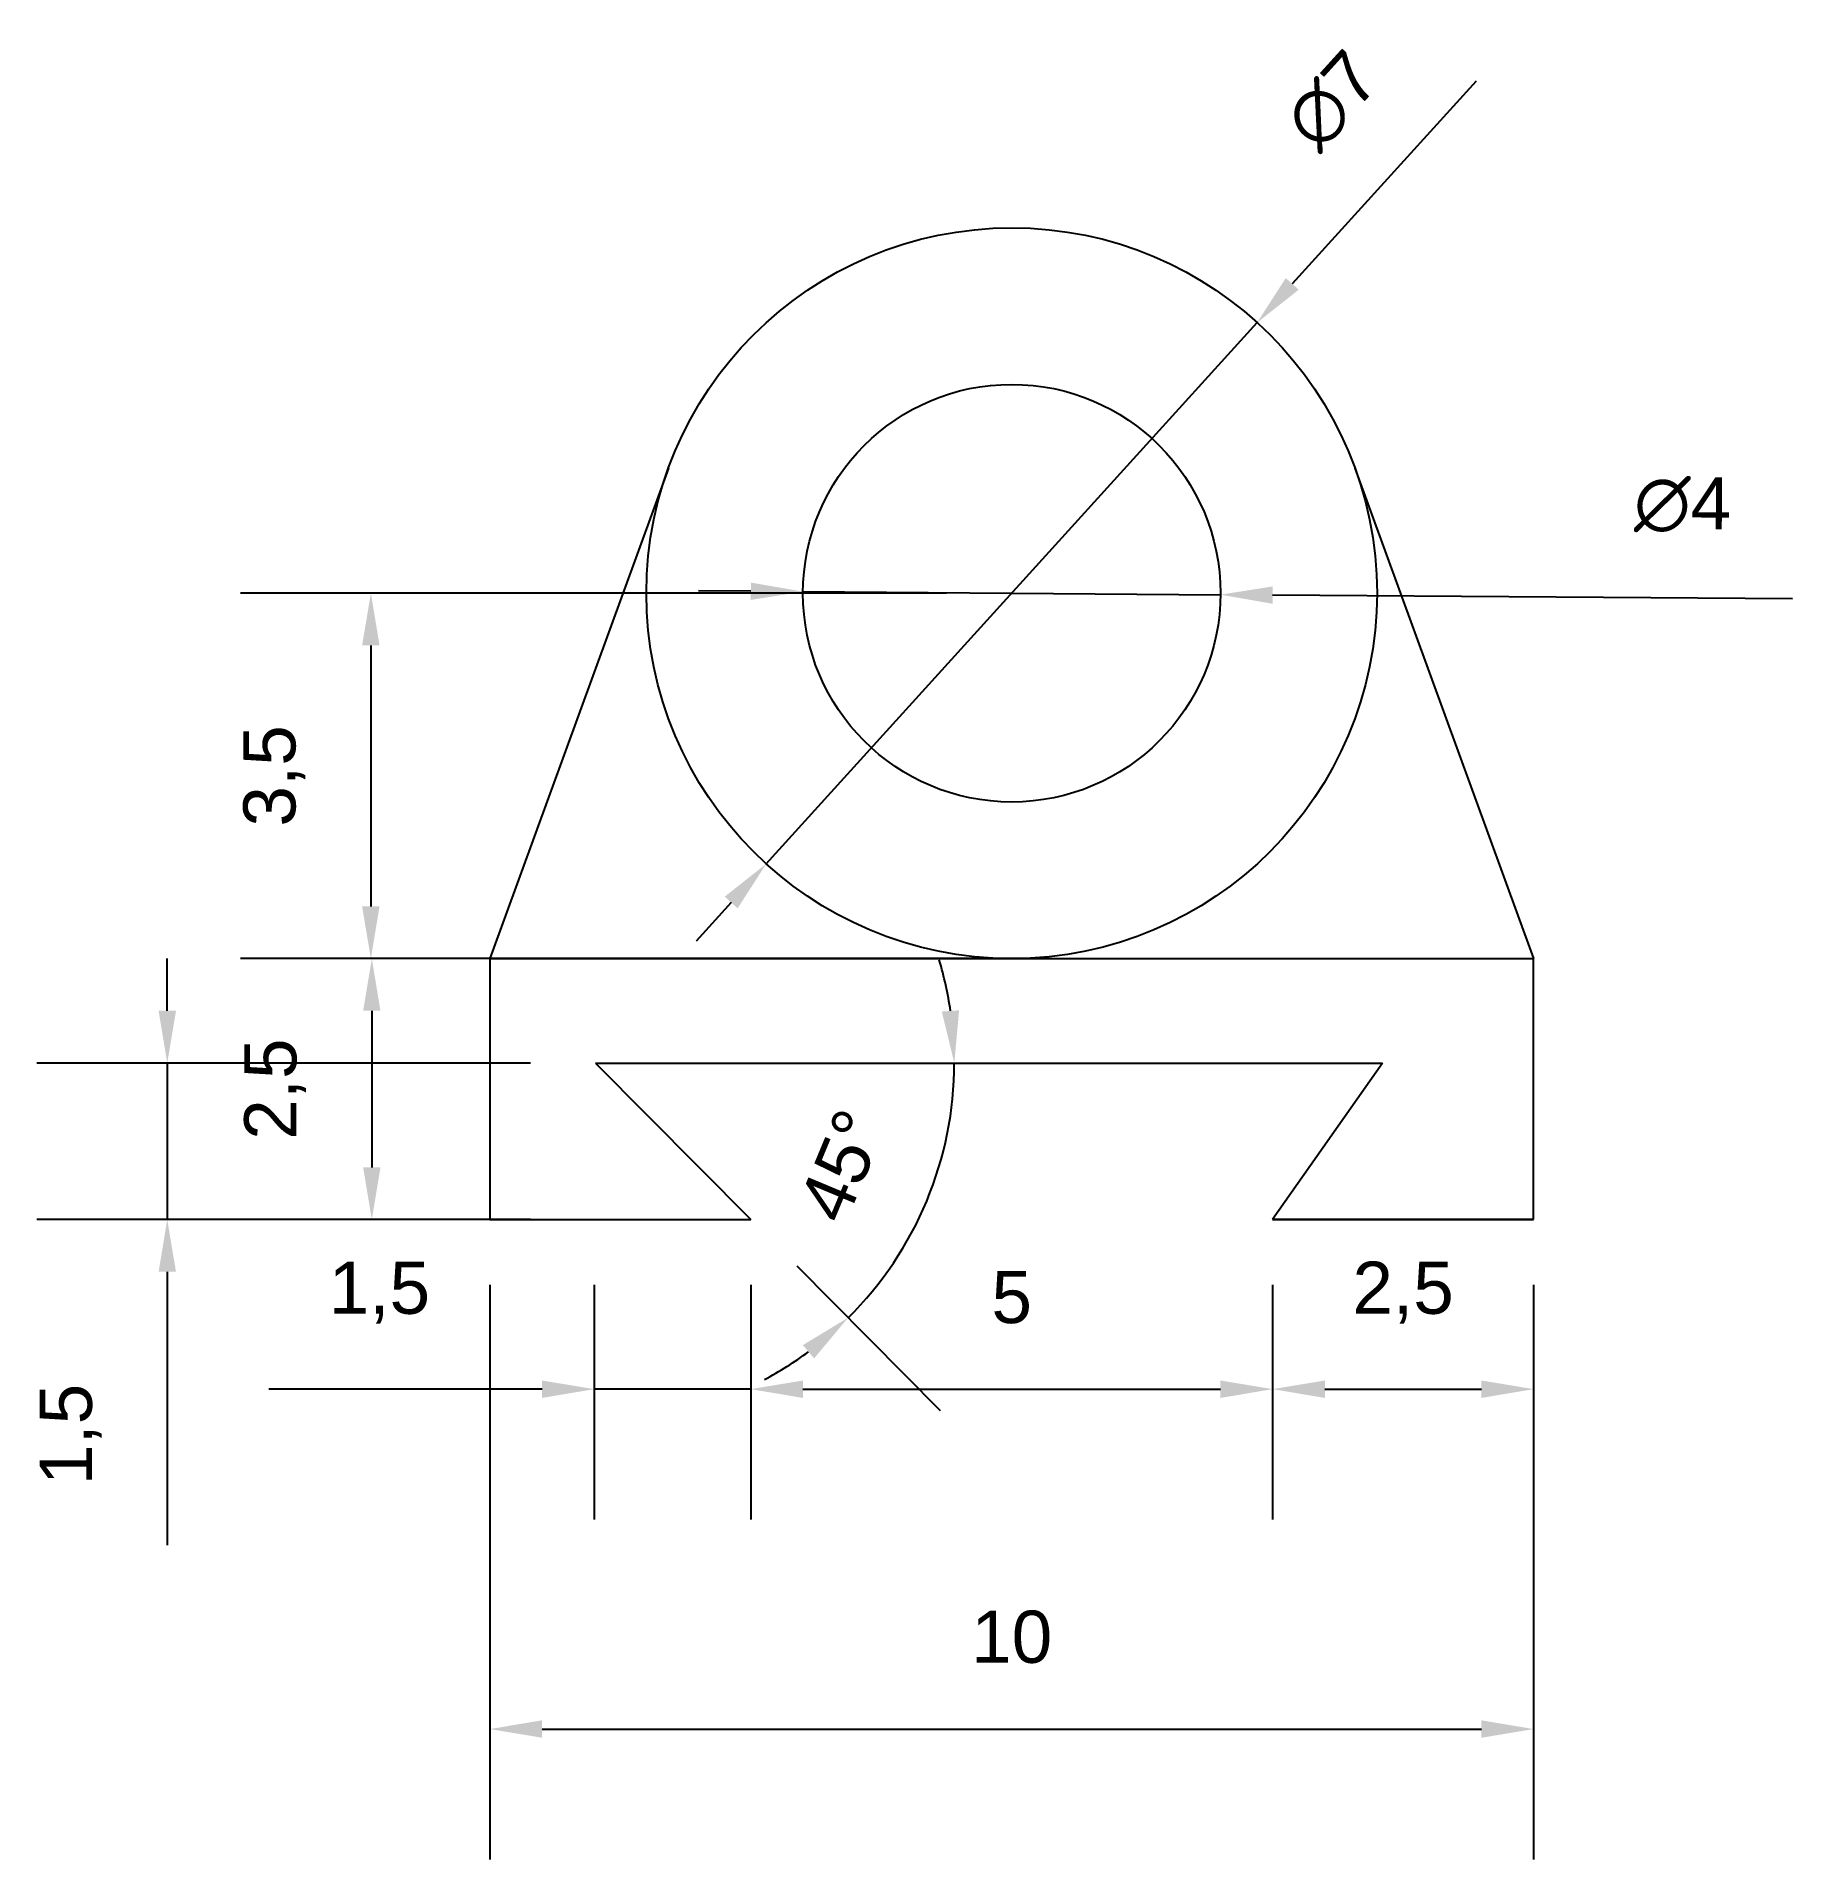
# Model space of a CAD drawing. Header units: millimetres. Extents: x -167144.8 to -167128, y -42701.1 to -42683.6.
import ezdxf

# ---------------------------------------------------------------- set-up
doc = ezdxf.new("R2010")
doc.units = ezdxf.units.MM
doc.layers.add('Capa1', color=160, linetype='Continuous')
doc.styles.get("Standard").update_dxf_attribs({"font": 'arial.ttf'})
doc.dimstyles.new('ISO-25', dxfattribs={"dimtxt": 0.5, "dimasz": 0.5, "dimexe": 1.25, "dimexo": 0.625, "dimtad": 1, "dimtxsty": 'Standard', "dimcen": 2.5, "dimadec": 0, "dimazin": 0, "dimtfac": 1, "dimtmove": 0, "dimatfit": 3, "dimfxl": 1, "dimarcsym": 0})

# ---------------------------------------------------------------- blocks, each defined once
blk = doc.blocks.new('*D1')
at = {"layer": 'Capa1', "color": 0, "lineweight": -2, "transparency": 16777216}
for p, q in [((-167136.069, -42688.944), (-167142.834, -42688.944)), ((-167141.584, -42689.444), (-167141.584, -42691.944)), ((-167136.069, -42692.444), (-167142.834, -42692.444))]:
    blk.add_line(p, q, dxfattribs=at)
at = {"layer": 'Capa1', "color": 0, "transparency": 16777216}
for points in [[(-167141.668, -42689.444), (-167141.501, -42689.444), (-167141.584, -42688.944)], [(-167141.668, -42691.944), (-167141.501, -42691.944), (-167141.584, -42692.444)]]:
    blk.add_solid(points, dxfattribs=at)
at = {"layer": 'Defpoints', "color": 0, "transparency": 16777216}
for p in [(-167135.444, -42688.944), (-167141.584, -42692.444), (-167135.444, -42692.444)]:
    blk.add_point(p, dxfattribs=at)
at = {"layer": 'Capa1', "color": 0, "transparency": 16777216, "insert": (-167142.51, -42690.694), "char_height": 0.5, "attachment_point": 5, "rotation": 90}
blk.add_mtext('3,5', dxfattribs=at)
blk = doc.blocks.new('*D2')
at = {"layer": 'Capa1', "color": 0, "lineweight": -2, "transparency": 16777216}
for p, q in [((-167141.069, -42692.444), (-167142.825, -42692.444)), ((-167141.575, -42692.944), (-167141.575, -42694.444)), ((-167141.069, -42694.944), (-167142.825, -42694.944))]:
    blk.add_line(p, q, dxfattribs=at)
at = {"layer": 'Capa1', "color": 0, "transparency": 16777216}
for points in [[(-167141.658, -42692.944), (-167141.492, -42692.944), (-167141.575, -42692.444)], [(-167141.658, -42694.444), (-167141.492, -42694.444), (-167141.575, -42694.944)]]:
    blk.add_solid(points, dxfattribs=at)
at = {"layer": 'Defpoints', "color": 0, "transparency": 16777216}
for p in [(-167140.444, -42692.444), (-167141.575, -42694.944), (-167140.444, -42694.944)]:
    blk.add_point(p, dxfattribs=at)
at = {"layer": 'Capa1', "color": 0, "transparency": 16777216, "insert": (-167142.501, -42693.694), "char_height": 0.5, "attachment_point": 5, "rotation": 90}
blk.add_mtext('2,5', dxfattribs=at)
blk = doc.blocks.new('*D3')
at = {"layer": 'Capa1', "color": 0, "lineweight": -2, "transparency": 16777216}
for p, q in [((-167140.444, -42695.569), (-167140.444, -42701.074)), ((-167130.444, -42695.569), (-167130.444, -42701.074)), ((-167139.944, -42699.824), (-167130.944, -42699.824))]:
    blk.add_line(p, q, dxfattribs=at)
at = {"layer": 'Capa1', "color": 0, "transparency": 16777216}
for points in [[(-167139.944, -42699.74), (-167139.944, -42699.907), (-167140.444, -42699.824)], [(-167130.944, -42699.74), (-167130.944, -42699.907), (-167130.444, -42699.824)]]:
    blk.add_solid(points, dxfattribs=at)
at = {"layer": 'Defpoints', "color": 0, "transparency": 16777216}
for p in [(-167140.444, -42694.944), (-167130.444, -42694.944), (-167130.444, -42699.824)]:
    blk.add_point(p, dxfattribs=at)
at = {"layer": 'Capa1', "color": 0, "transparency": 16777216, "insert": (-167135.444, -42698.943), "char_height": 0.5, "attachment_point": 5}
blk.add_mtext('10', dxfattribs=at)
blk = doc.blocks.new('*D7')
at = {"layer": 'Capa1', "color": 0, "lineweight": -2, "transparency": 16777216}
for p, q in [((-167137.944, -42688.925), (-167138.444, -42688.921)), ((-167137.444, -42688.929), (-167133.444, -42688.958)), ((-167127.963, -42688.999), (-167132.944, -42688.962))]:
    blk.add_line(p, q, dxfattribs=at)
at = {"layer": 'Capa1', "color": 0, "transparency": 16777216}
for points in [[(-167137.943, -42688.842), (-167137.944, -42689.008), (-167137.444, -42688.929)], [(-167132.943, -42688.879), (-167132.945, -42689.045), (-167133.444, -42688.958)]]:
    blk.add_solid(points, dxfattribs=at)
at = {"layer": 'Defpoints', "color": 0, "transparency": 16777216}
for p in [(-167137.444, -42688.929), (-167133.444, -42688.958)]:
    blk.add_point(p, dxfattribs=at)
at = {"layer": 'Capa1', "color": 0, "transparency": 16777216, "insert": (-167129.016, -42688.097), "char_height": 0.5, "attachment_point": 5, "rotation": 359.5762}
blk.add_mtext('∅4', dxfattribs=at)
blk = doc.blocks.new('*D8')
at = {"layer": 'Capa1', "color": 0, "lineweight": -2, "transparency": 16777216}
for p, q in [((-167130.994, -42684.039), (-167132.756, -42685.981)), ((-167137.796, -42691.536), (-167133.092, -42686.351)), ((-167138.132, -42691.906), (-167138.468, -42692.276))]:
    blk.add_line(p, q, dxfattribs=at)
at = {"layer": 'Capa1', "color": 0, "transparency": 16777216}
for points in [[(-167132.818, -42685.925), (-167132.694, -42686.037), (-167133.092, -42686.351)], [(-167138.193, -42691.85), (-167138.07, -42691.962), (-167137.796, -42691.536)]]:
    blk.add_solid(points, dxfattribs=at)
at = {"layer": 'Defpoints', "color": 0, "transparency": 16777216}
for p in [(-167133.092, -42686.351), (-167137.796, -42691.536)]:
    blk.add_point(p, dxfattribs=at)
at = {"layer": 'Capa1', "color": 0, "transparency": 16777216, "insert": (-167132.37, -42684.224), "char_height": 0.5, "attachment_point": 5, "rotation": 47.7831}
blk.add_mtext('∅7', dxfattribs=at)
blk = doc.blocks.new('*D11')
at = {"layer": 'Capa1', "color": 0, "lineweight": -2, "transparency": 16777216}
for p, q in [((-167143.535, -42692.944), (-167143.535, -42692.444)), ((-167140.056, -42693.444), (-167144.785, -42693.444)), ((-167143.535, -42693.444), (-167143.535, -42694.944)), ((-167140.056, -42694.944), (-167144.785, -42694.944)), ((-167143.535, -42695.444), (-167143.535, -42698.061))]:
    blk.add_line(p, q, dxfattribs=at)
at = {"layer": 'Capa1', "color": 0, "transparency": 16777216}
for points in [[(-167143.618, -42692.944), (-167143.451, -42692.944), (-167143.535, -42693.444)], [(-167143.618, -42695.444), (-167143.451, -42695.444), (-167143.535, -42694.944)]]:
    blk.add_solid(points, dxfattribs=at)
at = {"layer": 'Defpoints', "color": 0, "transparency": 16777216}
for p in [(-167139.431, -42693.444), (-167143.535, -42694.944), (-167139.431, -42694.944)]:
    blk.add_point(p, dxfattribs=at)
at = {"layer": 'Capa1', "color": 0, "transparency": 16777216, "insert": (-167144.46, -42697.002), "char_height": 0.5, "attachment_point": 5, "rotation": 90}
blk.add_mtext('1,5', dxfattribs=at)
blk = doc.blocks.new('*D12')
at = {"layer": 'Capa1', "color": 0, "lineweight": -2, "transparency": 16777216}
for p, q in [((-167139.444, -42695.569), (-167139.444, -42697.818)), ((-167137.944, -42695.569), (-167137.944, -42697.818)), ((-167139.944, -42696.568), (-167142.561, -42696.568)), ((-167137.944, -42696.568), (-167139.444, -42696.568)), ((-167137.444, -42696.568), (-167136.944, -42696.568))]:
    blk.add_line(p, q, dxfattribs=at)
at = {"layer": 'Capa1', "color": 0, "transparency": 16777216}
for points in [[(-167139.944, -42696.485), (-167139.944, -42696.652), (-167139.444, -42696.568)], [(-167137.444, -42696.485), (-167137.444, -42696.652), (-167137.944, -42696.568)]]:
    blk.add_solid(points, dxfattribs=at)
at = {"layer": 'Defpoints', "color": 0, "transparency": 16777216}
for p in [(-167139.444, -42694.944), (-167137.944, -42694.944), (-167139.444, -42696.568)]:
    blk.add_point(p, dxfattribs=at)
at = {"layer": 'Capa1', "color": 0, "transparency": 16777216, "insert": (-167141.502, -42695.643), "char_height": 0.5, "attachment_point": 5}
blk.add_mtext('1,5', dxfattribs=at)
blk = doc.blocks.new('*D13')
at = {"layer": 'Capa1', "color": 0, "lineweight": -2, "transparency": 16777216}
for p, q in [((-167137.944, -42695.569), (-167137.944, -42697.818)), ((-167132.944, -42695.569), (-167132.944, -42697.818)), ((-167137.444, -42696.568), (-167133.444, -42696.568))]:
    blk.add_line(p, q, dxfattribs=at)
at = {"layer": 'Capa1', "color": 0, "transparency": 16777216}
for points in [[(-167137.444, -42696.485), (-167137.444, -42696.652), (-167137.944, -42696.568)], [(-167133.444, -42696.485), (-167133.444, -42696.652), (-167132.944, -42696.568)]]:
    blk.add_solid(points, dxfattribs=at)
at = {"layer": 'Defpoints', "color": 0, "transparency": 16777216}
for p in [(-167137.944, -42694.944), (-167132.944, -42694.944), (-167132.944, -42696.568)]:
    blk.add_point(p, dxfattribs=at)
at = {"layer": 'Capa1', "color": 0, "transparency": 16777216, "insert": (-167135.444, -42695.689), "char_height": 0.5, "attachment_point": 5}
blk.add_mtext('5', dxfattribs=at)
blk = doc.blocks.new('*D14')
at = {"layer": 'Capa1', "color": 0, "lineweight": -2, "transparency": 16777216}
for p, q in [((-167132.944, -42695.569), (-167132.944, -42697.818)), ((-167130.444, -42695.569), (-167130.444, -42697.818)), ((-167132.444, -42696.568), (-167130.944, -42696.568))]:
    blk.add_line(p, q, dxfattribs=at)
at = {"layer": 'Capa1', "color": 0, "transparency": 16777216}
for points in [[(-167132.444, -42696.485), (-167132.444, -42696.652), (-167132.944, -42696.568)], [(-167130.944, -42696.485), (-167130.944, -42696.652), (-167130.444, -42696.568)]]:
    blk.add_solid(points, dxfattribs=at)
at = {"layer": 'Defpoints', "color": 0, "transparency": 16777216}
for p in [(-167132.944, -42694.944), (-167130.444, -42694.944), (-167130.444, -42696.568)]:
    blk.add_point(p, dxfattribs=at)
at = {"layer": 'Capa1', "color": 0, "transparency": 16777216, "insert": (-167131.694, -42695.643), "char_height": 0.5, "attachment_point": 5}
blk.add_mtext('2,5', dxfattribs=at)
blk = doc.blocks.new('*D15')
at = {"layer": 'Capa1', "color": 0, "lineweight": -2, "transparency": 16777216}
blk.add_line((-167137.504, -42695.387), (-167136.131, -42696.772), dxfattribs=at)
for start, end in [(8.3437, 16.6874), (314.7517, 360), (298.0643, 306.408)]:
    blk.add_arc((-167139.431, -42693.444), 3.437, start, end, dxfattribs=at)
at = {"layer": 'Capa1', "color": 0, "transparency": 16777216}
for points in [[(-167135.948, -42692.939), (-167136.114, -42692.951), (-167135.994, -42693.444)], [(-167137.445, -42696.146), (-167137.337, -42696.273), (-167137.012, -42695.884)]]:
    blk.add_solid(points, dxfattribs=at)
at = {"layer": 'Defpoints', "color": 0, "transparency": 16777216}
for p in [(-167139.431, -42693.444), (-167139.431, -42693.444), (-167131.891, -42693.444), (-167137.944, -42694.944), (-167136.46, -42695.17)]:
    blk.add_point(p, dxfattribs=at)
at = {"layer": 'Capa1', "color": 0, "transparency": 16777216, "insert": (-167137.07, -42694.427), "char_height": 0.5, "attachment_point": 5, "rotation": 67.3759}
blk.add_mtext('45°', dxfattribs=at)

msp = doc.modelspace()

# ---------------------------------------------------------------- linework, layer by layer
for p, q in [((-167138.732, -42687.746), (-167140.444, -42692.444)), ((-167132.155, -42687.746), (-167130.444, -42692.444)), ((-167135.444, -42692.444), (-167140.444, -42692.444)), ((-167140.444, -42692.444), (-167135.444, -42692.444)), ((-167140.444, -42692.444), (-167140.444, -42694.944)), ((-167135.444, -42692.444), (-167130.444, -42692.444)), ((-167130.444, -42694.944), (-167130.444, -42692.444)), ((-167139.431, -42693.444), (-167131.891, -42693.444)), ((-167139.431, -42693.444), (-167137.944, -42694.944)), ((-167131.891, -42693.444), (-167132.944, -42694.944)), ((-167140.444, -42694.944), (-167137.944, -42694.944)), ((-167132.944, -42694.944), (-167130.444, -42694.944)), ((-167130.444, -42694.944), (-167132.944, -42694.944))]:
    msp.add_line(p, q)
for radius in [3.5, 2]:
    msp.add_circle((-167135.444, -42688.944), radius)

# ---------------------------------------------------------------- dimensions: what is measured, and where the dimension line sits
at = {"layer": 'Capa1'}
dim = msp.add_diameter_dim_2p(p1=(-167137.796, -42691.536), p2=(-167133.092, -42686.351), dimstyle='ISO-25', dxfattribs=at)
dim.commit()
dim.dimension.update_dxf_attribs({"geometry": '*D8', "text_midpoint": (-167132.37, -42684.224)})
dim = msp.add_diameter_dim_2p(p1=(-167137.444, -42688.929), p2=(-167133.444, -42688.958), dimstyle='ISO-25', dxfattribs=at)
dim.commit()
dim.dimension.update_dxf_attribs({"geometry": '*D7', "text_midpoint": (-167129.023, -42688.991), "dimtype": 163})
for base, p1, p2, picture, middle in [((-167141.584, -42692.444), (-167135.444, -42688.944), (-167135.444, -42692.444), '*D1', (-167142.51, -42690.694)), ((-167143.535, -42694.944), (-167139.431, -42693.444), (-167139.431, -42694.944), '*D11', (-167144.46, -42697.002)), ((-167141.575, -42694.944), (-167140.444, -42692.444), (-167140.444, -42694.944), '*D2', (-167142.501, -42693.694))]:
    dim = msp.add_linear_dim(base=base, p1=p1, p2=p2, angle=90, dimstyle='ISO-25', dxfattribs=at)
    dim.commit()
    dim.dimension.update_dxf_attribs({"geometry": picture, "text_midpoint": middle})
dim = msp.add_angular_dim_2l(base=(-167136.46, -42695.17), line1=((-167139.431, -42693.444), (-167137.944, -42694.944)), line2=((-167139.431, -42693.444), (-167131.891, -42693.444)), dimstyle='ISO-25', dxfattribs=at)
dim.commit()
dim.dimension.update_dxf_attribs({"geometry": '*D15', "text_midpoint": (-167137.07, -42694.427)})
for base, p1, p2, picture, middle in [((-167139.444, -42696.568), (-167137.944, -42694.944), (-167139.444, -42694.944), '*D12', (-167141.502, -42695.643)), ((-167132.944, -42696.568), (-167137.944, -42694.944), (-167132.944, -42694.944), '*D13', (-167135.444, -42695.689)), ((-167130.444, -42696.568), (-167132.944, -42694.944), (-167130.444, -42694.944), '*D14', (-167131.694, -42695.643))]:
    dim = msp.add_linear_dim(base=base, p1=p1, p2=p2, dimstyle='ISO-25', dxfattribs=at)
    dim.commit()
    dim.dimension.update_dxf_attribs({"geometry": picture, "text_midpoint": middle})
dim = msp.add_linear_dim(base=(-167130.444, -42699.824), p1=(-167140.444, -42694.944), p2=(-167130.444, -42694.944), dimstyle='ISO-25', dxfattribs=at)
dim.commit()
dim.dimension.update_dxf_attribs({"geometry": '*D3', "text_midpoint": (-167135.444, -42699.824), "dimtype": 160})

doc.saveas('drawing.dxf')
